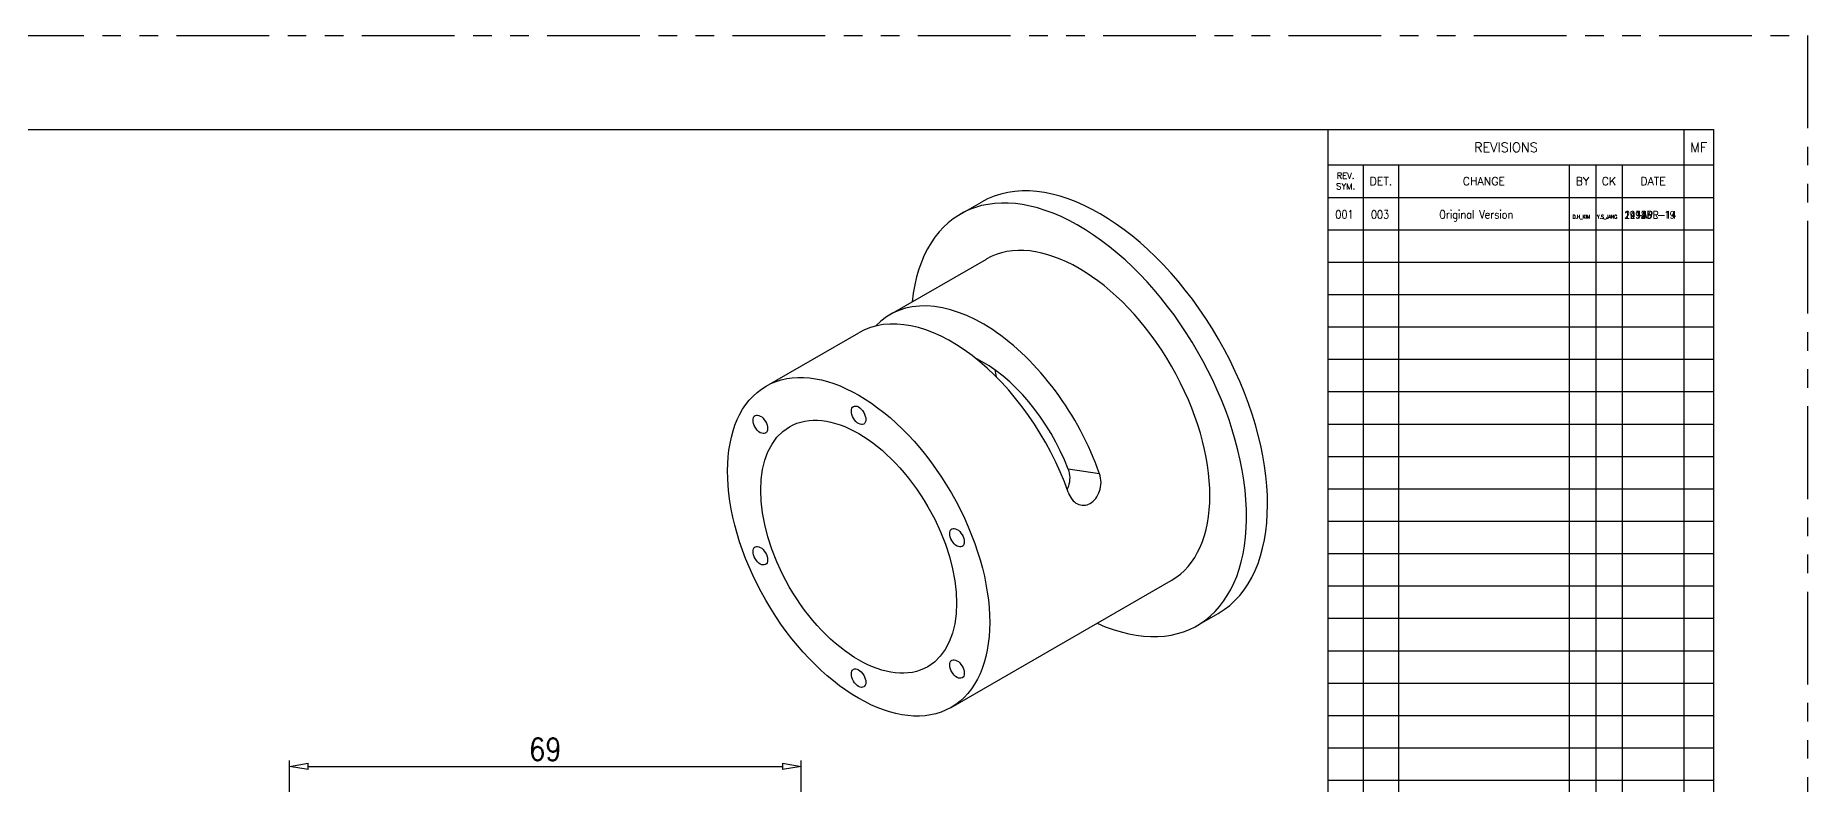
# Model space of a CAD drawing. Header units: millimetres. Extents: x 0 to 420, y 0 to 297.
# Drawn here: x 181 to 420, y 196 to 297 of the extents above; entities that cross this region are included whole.
import ezdxf
from ezdxf.enums import TextEntityAlignment as Align

# ---------------------------------------------------------------- set-up
doc = ezdxf.new("R2010")
doc.units = ezdxf.units.MM
doc.header["$LTSCALE"] = 10
doc.linetypes.add('PHANTOM', pattern=[2.5, 1.25, -0.25, 0.25, -0.25, 0.25, -0.25])
doc.layers.get('0').update_dxf_attribs({"linetype": 'CONTINUOUS'})
doc.layers.get('Defpoints').update_dxf_attribs({"linetype": 'CONTINUOUS'})
for name, color, linetype in [('BORDER', 90, 'CONTINUOUS'), ('BORDER_TXT', 130, 'CONTINUOUS'), ('REVISIONS INFORMATION', 4, 'CONTINUOUS'), ('VIEW_BNDS', 253, 'PHANTOM')]:
    doc.layers.add(name, color=color, linetype=linetype)
doc.styles.add('BORDER', font='ROMAND')
doc.styles.add('BORDER_TXT', font='ROMANS')
doc.styles.get("Standard").update_dxf_attribs({"font": 'romans.shx', "width": 0.85, "bigfont": 'fhg.shx'})
doc.dimstyles.new('KOCPSM$0', dxfattribs={"dimtxt": 3, "dimasz": 2.5, "dimexe": 0.8, "dimexo": 0.8, "dimgap": 0.8, "dimtad": 1, "dimdsep": 46, "dimtxsty": 'Standard', "dimblk": 'CLOSEDBLANK', "dimcen": 0, "dimclrd": 4, "dimclre": 4, "dimclrt": 7, "dimazin": 2, "dimtfac": 1, "dimtmove": 0, "dimatfit": 3, "dimldrblk": 'CLOSEDBLANK', "dimfxl": 1, "dimarcsym": 0})

# ---------------------------------------------------------------- blocks, each defined once
blk = doc.blocks.new('_ClosedBlank')
at = {"color": 0, "linetype": 'ByBlock', "lineweight": -2}
for p, q in [((-1, 0.167), (0, 0)), ((-1, 0.167), (-1, -0.167)), ((0, 0), (-1, -0.167))]:
    blk.add_line(p, q, dxfattribs=at)
blk = doc.blocks.new('*D20')
at = {"color": 4, "linetype": 'ByBlock', "lineweight": -2, "transparency": 16777216}
for p, q in [((215.23, 162.06), (215.23, 199.25)), ((217.73, 198.45), (281.73, 198.45)), ((284.23, 172.56), (284.23, 199.25))]:
    blk.add_line(p, q, dxfattribs=at)
at = {"layer": 'Defpoints', "color": 0, "transparency": 16777216}
for p in [(284.23, 198.45), (284.23, 171.76), (215.23, 161.26)]:
    blk.add_point(p, dxfattribs=at)
at = {"color": 4, "lineweight": -2, "transparency": 16777216, "xscale": 2.5, "yscale": 2.5, "zscale": 2.5, "rotation": 180}
blk.add_blockref('_ClosedBlank', (215.23, 198.45), dxfattribs=at)
at = {"color": 4, "lineweight": -2, "transparency": 16777216, "xscale": 2.5, "yscale": 2.5, "zscale": 2.5}
blk.add_blockref('_ClosedBlank', (284.23, 198.45), dxfattribs=at)
at = {"color": 7, "transparency": 16777216, "insert": (249.73, 200.75), "char_height": 3, "attachment_point": 5}
blk.add_mtext('69', dxfattribs=at)
blk = doc.blocks.new('A3-BORDER')
at = {"layer": 'BORDER'}
for p, q in [((12.7, 284.3), (407.3, 284.3)), ((407.3, 284.3), (407.3, 12.7))]:
    blk.add_line(p, q, dxfattribs=at)
at = {"layer": 'VIEW_BNDS'}
for p, q in [((0, 297), (420, 297)), ((420, 297), (420, 0))]:
    blk.add_line(p, q, dxfattribs=at)
at = {"layer": 'BORDER_TXT', "style": 'BORDER_TXT'}
for tag, p, height, rotation in [('PX-NUMBER', (98.54, 290.01), 3.81, 180), ('VENDOR-JOB', (413.65, 12.7), 3.17, 90)]:
    blk.add_attdef(tag, p, '', height=height, rotation=rotation, dxfattribs=at)
blk = doc.blocks.new('MREVBLK')
at = {"layer": 'BORDER', "color": 70}
for p, q in [((-103.98125, 0), (-103.98125, -184.15)), ((-7.9375, 0), (-7.9375, -184.15)), ((-103.98125, -9.525), (0, -9.525)), ((-94.45625, -9.525), (-94.45625, -184.15)), ((-84.93125, -9.525), (-84.93125, -184.15)), ((-38.89375, -9.525), (-38.89375, -184.15)), ((-31.75127, -9.525), (-31.75127, -184.15)), ((-24.60879, -9.525), (-24.60879, -184.15)), ((-103.98125, -18.25625), (0, -18.25625)), ((-103.98125, -26.9875), (0, -26.9875)), ((-103.98125, -35.71875), (0, -35.71875)), ((-103.98125, -44.45), (0, -44.45)), ((-103.98125, -53.18125), (0, -53.18125)), ((-103.98125, -61.9125), (0, -61.9125)), ((-103.98125, -70.64375), (0, -70.64375)), ((-103.98125, -79.375), (0, -79.375)), ((-103.98125, -88.10625), (0, -88.10625)), ((-103.98125, -96.8375), (0, -96.8375)), ((-103.98125, -105.56875), (0, -105.56875)), ((-103.98125, -114.3), (0, -114.3)), ((-103.98125, -123.03125), (0, -123.03125)), ((-103.98125, -131.7625), (0, -131.7625)), ((-103.98125, -140.49375), (0, -140.49375)), ((-103.98125, -149.225), (0, -149.225)), ((-103.98125, -157.95625), (0, -157.95625)), ((-103.98125, -166.6875), (0, -166.6875)), ((-103.98125, -175.41875), (0, -175.41875)), ((-103.98125, -184.15), (0, -184.15))]:
    blk.add_line(p, q, dxfattribs=at)
at = {"layer": 'BORDER', "color": 70, "style": 'BORDER'}
blk.add_text('REVISIONS', height=2.54, dxfattribs=at).set_placement((-55.959375, -4.7625), align=Align.MIDDLE_CENTER)
for s, height, p in [('MF', 2.54, (-3.96875, -4.7625)), ('REV.', 1.651, (-99.21875, -12.42349)), ('DET.', 2.159, (-89.69375, -13.890625)), ('CHANGE', 2.159, (-61.9125, -13.890625)), ('BY', 2.159, (-35.32251, -13.890625)), ('CK', 2.159, (-28.18003, -13.890625)), ('DATE', 2.159, (-16.273145, -13.890625)), ('SYM.', 1.651, (-99.21875, -15.302156))]:
    blk.add_text(s, height=height, dxfattribs=at).set_placement(p, align=Align.MIDDLE)
at = {"layer": 'BORDER_TXT'}
for tag, p in [('SYM', (-99.21875, -22.621875)), ('DET', (-89.69375, -22.621875)), ('BY', (-35.32251, -22.621875)), ('CK', (-28.18003, -22.621875)), ('RDATE', (-16.273145, -22.621875)), ('SYM', (-99.21875, -31.353125)), ('DET', (-89.69375, -31.353125)), ('BY', (-35.32251, -31.353125)), ('CK', (-28.18003, -31.353125)), ('RDATE', (-16.273145, -31.353125)), ('SYM', (-99.21875, -40.084375)), ('DET', (-89.69375, -40.084375)), ('BY', (-35.32251, -40.084375)), ('CK', (-28.18003, -40.084375)), ('RDATE', (-16.273145, -40.084375)), ('SYM', (-99.21875, -48.815625)), ('DET', (-89.69375, -48.815625)), ('BY', (-35.32251, -48.815625)), ('CK', (-28.18003, -48.815625)), ('RDATE', (-16.273145, -48.815625)), ('SYM', (-99.21875, -57.546875)), ('DET', (-89.69375, -57.546875)), ('BY', (-35.32251, -57.546875)), ('CK', (-28.18003, -57.546875)), ('RDATE', (-16.273145, -57.546875)), ('SYM', (-99.21875, -66.278125)), ('DET', (-89.69375, -66.278125)), ('BY', (-35.32251, -66.278125)), ('CK', (-28.18003, -66.278125)), ('RDATE', (-16.273145, -66.278125)), ('SYM', (-99.21875, -75.009375)), ('DET', (-89.69375, -75.009375)), ('BY', (-35.32251, -75.009375)), ('CK', (-28.18003, -75.009375)), ('RDATE', (-16.273145, -75.009375)), ('SYM', (-99.21875, -83.740625)), ('DET', (-89.69375, -83.740625)), ('BY', (-35.32251, -83.740625)), ('CK', (-28.18003, -83.740625)), ('RDATE', (-16.273145, -83.740625)), ('SYM', (-99.21875, -92.471875)), ('DET', (-89.69375, -92.471875)), ('BY', (-35.32251, -92.471875)), ('CK', (-28.18003, -92.471875)), ('RDATE', (-16.273145, -92.471875)), ('SYM', (-99.21875, -101.203125)), ('DET', (-89.69375, -101.203125)), ('BY', (-35.32251, -101.203125)), ('CK', (-28.18003, -101.203125)), ('RDATE', (-16.273145, -101.203125)), ('SYM', (-99.21875, -109.934375)), ('DET', (-89.69375, -109.934375)), ('BY', (-35.32251, -109.934375)), ('CK', (-28.18003, -109.934375)), ('RDATE', (-16.273145, -109.934375)), ('SYM', (-99.21875, -118.665625)), ('DET', (-89.69375, -118.665625)), ('BY', (-35.32251, -118.665625)), ('CK', (-28.18003, -118.665625)), ('RDATE', (-16.273145, -118.665625)), ('SYM', (-99.21875, -127.396875)), ('DET', (-89.69375, -127.396875)), ('BY', (-35.32251, -127.396875)), ('CK', (-28.18003, -127.396875)), ('RDATE', (-16.273145, -127.396875)), ('SYM', (-99.21875, -136.128125)), ('DET', (-89.69375, -136.128125)), ('BY', (-35.32251, -136.128125)), ('CK', (-28.18003, -136.128125)), ('RDATE', (-16.273145, -136.128125)), ('SYM', (-99.21875, -144.859375)), ('DET', (-89.69375, -144.859375)), ('BY', (-35.32251, -144.859375)), ('CK', (-28.18003, -144.859375)), ('RDATE', (-16.273145, -144.859375)), ('SYM', (-99.21875, -153.590625)), ('DET', (-89.69375, -153.590625)), ('BY', (-35.32251, -153.590625)), ('CK', (-28.18003, -153.590625)), ('RDATE', (-16.273145, -153.590625)), ('SYM', (-99.21875, -162.321875)), ('DET', (-89.69375, -162.321875)), ('BY', (-35.32251, -162.321875)), ('CK', (-28.18003, -162.321875)), ('RDATE', (-16.273145, -162.321875)), ('SYM', (-99.21875, -171.053125)), ('DET', (-89.69375, -171.053125)), ('BY', (-35.32251, -171.053125)), ('CK', (-28.18003, -171.053125)), ('RDATE', (-16.273145, -171.053125)), ('SYM', (-99.21875, -179.784375)), ('DET', (-89.69375, -179.784375)), ('BY', (-35.32251, -179.784375)), ('CK', (-28.18003, -179.784375)), ('RDATE', (-16.273145, -179.784375))]:
    blk.add_attdef(tag, text='', height=2.25, dxfattribs=at).set_placement(p, align=Align.MIDDLE_CENTER)
for tag, p in [('ONE', (-83.40725, -22.621875)), ('2OF2', (-83.40725, -24.349075)), ('1OF2', (-83.40725, -20.894675)), ('1OF2', (-83.40725, -29.625925)), ('ONE', (-83.40725, -31.353125)), ('2OF2', (-83.40725, -33.080325)), ('1OF2', (-83.40725, -38.357175)), ('ONE', (-83.40725, -40.084375)), ('2OF2', (-83.40725, -41.811575)), ('ONE', (-83.40725, -48.815625)), ('1OF2', (-83.40725, -47.088425)), ('2OF2', (-83.40725, -50.542825)), ('ONE', (-83.40725, -57.546875)), ('1OF2', (-83.40725, -55.819675)), ('2OF2', (-83.40725, -59.274075)), ('ONE', (-83.40725, -66.278125)), ('2OF2', (-83.40725, -68.005325)), ('1OF2', (-83.40725, -64.550925)), ('ONE', (-83.40725, -75.009375)), ('2OF2', (-83.40725, -76.736575)), ('1OF2', (-83.40725, -73.282175)), ('1OF2', (-83.40725, -82.013425)), ('ONE', (-83.40725, -83.740625)), ('2OF2', (-83.40725, -85.467825)), ('1OF2', (-83.40725, -90.744675)), ('ONE', (-83.40725, -92.471875)), ('2OF2', (-83.40725, -94.199075)), ('ONE', (-83.40725, -101.203125)), ('1OF2', (-83.40725, -99.475925)), ('2OF2', (-83.40725, -102.930325)), ('ONE', (-83.40725, -109.934375)), ('1OF2', (-83.40725, -108.207175)), ('2OF2', (-83.40725, -111.661575)), ('ONE', (-83.40725, -118.665625)), ('2OF2', (-83.40725, -120.392825)), ('1OF2', (-83.40725, -116.938425)), ('ONE', (-83.40725, -127.396875)), ('2OF2', (-83.40725, -129.124075)), ('1OF2', (-83.40725, -125.669675)), ('1OF2', (-83.40725, -134.400925)), ('ONE', (-83.40725, -136.128125)), ('2OF2', (-83.40725, -137.855325)), ('1OF2', (-83.40725, -143.132175)), ('ONE', (-83.40725, -144.859375)), ('2OF2', (-83.40725, -146.586575)), ('ONE', (-83.40725, -153.590625)), ('1OF2', (-83.40725, -151.863425)), ('2OF2', (-83.40725, -155.317825)), ('ONE', (-83.40725, -162.321875)), ('1OF2', (-83.40725, -160.594675)), ('2OF2', (-83.40725, -164.049075)), ('ONE', (-83.40725, -171.053125)), ('2OF2', (-83.40725, -172.780325)), ('1OF2', (-83.40725, -169.325925)), ('ONE', (-83.40725, -179.784375)), ('2OF2', (-83.40725, -181.511575)), ('1OF2', (-83.40725, -178.057175))]:
    blk.add_attdef(tag, text='', height=2.25, dxfattribs=at).set_placement(p, align=Align.MIDDLE_LEFT)
blk = doc.blocks.new('3RRGTRRE')
for p, q in [((-2.32, 37.7), (0.51, 39.33)), ((-11.79, 24.17), (1.18, 31.63)), ((-28.52, 14.53), (-16.03, 21.72)), ((16.45, 2.67), (12.21, 3.33)), ((-3.57, -28.8), (26.13, -11.7)), ((29.62, -17.76), (32.45, -16.13))]:
    blk.add_line(p, q)
for centre, major_axis, start_param, end_param in [((13.65, 9.97), (-15.97, 27.73), 2.467462, 6.957316), ((16.48, 11.6), (-15.97, 27.73), 3.141593, 6.283185), ((13.65, 9.97), (-12.48, 21.66), 3.141593, 6.283185), ((0.69, 2.5), (-12.48, 21.66), 4.39828, 6.453384), ((-3.55, 0.06), (-12.48, 21.66), 4.39828, 6.283185), ((0.69, 2.5), (-9.32, 16.18), 4.439405, 5.578426), ((16.48, 11.6), (-10.15, 17.62), 0.971735, 1.022344)]:
    blk.add_ellipse(centre, major_axis=major_axis, ratio=0.578093, start_param=start_param, end_param=end_param)
for centre, major_axis in [((-16.05, -7.14), (12.48, -21.66)), ((-16.05, -7.14), (9.32, -16.18)), ((-16.05, 10.58), (0.69, -1.19)), ((-29.31, 9.36), (0.69, -1.19)), ((-2.78, -5.92), (0.69, -1.19)), ((-29.31, -8.35), (0.69, -1.19)), ((-16.05, -24.85), (0.69, -1.19)), ((-2.78, -23.63), (0.69, -1.19))]:
    blk.add_ellipse(centre, major_axis=major_axis, ratio=0.578093)
for points, knots in [([(12.21, 3.33), (12.34, 2.98), (12.42, 2.58), (12.43, 1.78), (12.36, 1.37), (12.2, 0.88), (12.14, 0.74), (12.08, 0.6)], [0.6879482, 0.6879482, 0.6879482, 0.6879482, 0.8583867, 0.8583867, 1.0288252, 1.0288252, 1.0966348, 1.0966348, 1.0966348, 1.0966348]), ([(15.18, -1.3), (15.45, -1.14), (15.71, -0.91), (16.16, -0.33), (16.34, 0.02), (16.57, 0.72), (16.65, 1.12), (16.65, 1.92), (16.58, 2.32), (16.45, 2.67)], [1.3625214, 1.3625214, 1.3625214, 1.3625214, 1.5320467, 1.5320467, 1.701572, 1.701572, 1.8715962, 1.8715962, 2.0416203, 2.0416203, 2.0416203, 2.0416203]), ([(12.21, 0.22), (12.33, -0.12), (12.51, -0.46), (12.94, -1.01), (13.2, -1.23), (13.72, -1.49), (14.01, -1.57), (14.61, -1.54), (14.91, -1.45), (15.18, -1.3)], [-0.6790989, -0.6790989, -0.6790989, -0.6790989, -0.5090748, -0.5090748, -0.3390507, -0.3390507, -0.1695253, -0.1695253, 0, 0, 0, 0])]:
    blk.add_open_spline(points, degree=3, knots=knots)

msp = doc.modelspace()

# ---------------------------------------------------------------- block references
for name, p in [('A3-BORDER', (0, 0)), ('3RRGTRRE', (308.048, 235.208))]:
    msp.add_blockref(name, p)
at = {"xscale": 0.5, "yscale": 0.5, "zscale": 0.5}
msp.add_blockref('MREVBLK', (407.3, 284.3), dxfattribs=at)

# ---------------------------------------------------------------- texts
at = {"layer": 'REVISIONS INFORMATION', "width": 0.85}
for s, height, p in [('001', 1.125, (356.309, 272.3)), ('001', 1.125, (356.309, 272.3)), ('001', 1.125, (356.309, 272.3)), ('001', 1.125, (356.309, 272.3)), ('001', 1.125, (356.309, 272.3)), ('001', 1.125, (356.309, 272.3)), ('001', 1.125, (356.309, 272.3)), ('001', 1.125, (356.309, 272.3)), ('001', 1.125, (356.309, 272.3)), ('001', 1.125, (356.309, 272.3)), ('001', 1.125, (356.309, 272.3)), ('001', 1.125, (356.309, 272.3)), ('001', 1.125, (356.309, 272.3)), ('001', 1.125, (356.309, 272.3)), ('001', 1.125, (356.309, 272.3)), ('001', 1.125, (356.309, 272.3)), ('001', 1.125, (356.309, 272.3)), ('001', 1.125, (356.309, 272.3)), ('001', 1.125, (356.309, 272.3)), ('001', 1.125, (356.309, 272.3)), ('001', 1.125, (356.309, 272.3)), ('001', 1.125, (356.309, 272.3)), ('003', 1.125, (361.109, 272.3)), ('003', 1.125, (361.109, 272.3)), ('003', 1.125, (361.109, 272.3)), ('003', 1.125, (361.109, 272.3)), ('003', 1.125, (361.109, 272.3)), ('003', 1.125, (361.109, 272.3)), ('003', 1.125, (361.109, 272.3)), ('003', 1.125, (361.109, 272.3)), ('003', 1.125, (361.109, 272.3)), ('003', 1.125, (361.109, 272.3)), ('003', 1.125, (361.109, 272.3)), ('003', 1.125, (361.109, 272.3)), ('003', 1.125, (361.109, 272.3)), ('003', 1.125, (361.109, 272.3)), ('003', 1.125, (361.109, 272.3)), ('003', 1.125, (361.109, 272.3)), ('003', 1.125, (361.109, 272.3)), ('003', 1.125, (361.109, 272.3)), ('003', 1.125, (361.109, 272.3)), ('003', 1.125, (361.109, 272.3)), ('003', 1.125, (361.109, 272.3)), ('003', 1.125, (361.109, 272.3)), ('Original Version', 1.125, (370.309, 272.3)), ('Original Version', 1.125, (370.309, 272.3)), ('Original Version', 1.125, (370.309, 272.3)), ('Original Version', 1.125, (370.309, 272.3)), ('Original Version', 1.125, (370.309, 272.3)), ('Original Version', 1.125, (370.309, 272.3)), ('Original Version', 1.125, (370.309, 272.3)), ('Original Version', 1.125, (370.309, 272.3)), ('Original Version', 1.125, (370.309, 272.3)), ('Original Version', 1.125, (370.309, 272.3)), ('Original Version', 1.125, (370.309, 272.3)), ('Original Version', 1.125, (370.309, 272.3)), ('Original Version', 1.125, (370.309, 272.3)), ('Original Version', 1.125, (370.309, 272.3)), ('Original Version', 1.125, (370.309, 272.3)), ('Original Version', 1.125, (370.309, 272.3)), ('Original Version', 1.125, (370.309, 272.3)), ('Original Version', 1.125, (370.309, 272.3)), ('Original Version', 1.125, (370.309, 272.3)), ('Original Version', 1.125, (370.309, 272.3)), ('Original Version', 1.125, (370.309, 272.3)), ('Original Version', 1.125, (370.309, 272.3)), ('D.H_KIM', 0.5, (388.309, 272.3)), ('D.H_KIM', 0.5, (388.309, 272.3)), ('D.H_KIM', 0.5, (388.309, 272.3)), ('D.H_KIM', 0.5, (388.309, 272.3)), ('D.H_KIM', 0.5, (388.309, 272.3)), ('D.H_KIM', 0.5, (388.309, 272.3)), ('D.H_KIM', 0.5, (388.309, 272.3)), ('D.H_KIM', 0.5, (388.309, 272.3)), ('D.H_KIM', 0.5, (388.309, 272.3)), ('D.H_KIM', 0.5, (388.309, 272.3)), ('D.H_KIM', 0.5, (388.309, 272.3)), ('D.H_KIM', 0.5, (388.309, 272.3)), ('D.H_KIM', 0.5, (388.309, 272.3)), ('D.H_KIM', 0.5, (388.309, 272.3)), ('D.H_KIM', 0.5, (388.309, 272.3)), ('D.H_KIM', 0.5, (388.309, 272.3)), ('D.H_KIM', 0.5, (388.309, 272.3)), ('D.H_KIM', 0.5, (388.309, 272.3)), ('D.H_KIM', 0.5, (388.309, 272.3)), ('D.H_KIM', 0.5, (388.309, 272.3)), ('D.H_KIM', 0.5, (388.309, 272.3)), ('D.H_KIM', 0.5, (388.309, 272.3)), ('Y.S_JANG', 0.5, (391.609, 272.3)), ('Y.S_JANG', 0.5, (391.609, 272.3)), ('Y.S_JANG', 0.5, (391.609, 272.3)), ('Y.S_JANG', 0.5, (391.609, 272.3)), ('Y.S_JANG', 0.5, (391.609, 272.3)), ('Y.S_JANG', 0.5, (391.609, 272.3)), ('Y.S_JANG', 0.5, (391.609, 272.3)), ('Y.S_JANG', 0.5, (391.609, 272.3)), ('Y.S_JANG', 0.5, (391.609, 272.3)), ('Y.S_JANG', 0.5, (391.609, 272.3)), ('Y.S_JANG', 0.5, (391.609, 272.3)), ('Y.S_JANG', 0.5, (391.609, 272.3)), ('Y.S_JANG', 0.5, (391.609, 272.3)), ('Y.S_JANG', 0.5, (391.609, 272.3)), ('Y.S_JANG', 0.5, (391.609, 272.3)), ('Y.S_JANG', 0.5, (391.609, 272.3)), ('Y.S_JANG', 0.5, (391.609, 272.3)), ('Y.S_JANG', 0.5, (391.609, 272.3)), ('Y.S_JANG', 0.5, (391.609, 272.3)), ('Y.S_JANG', 0.5, (391.609, 272.3)), ('Y.S_JANG', 0.5, (391.609, 272.3)), ('Y.S_JANG', 0.5, (391.609, 272.3)), ('24-JUL-19', 1, (395.309, 272.3)), ('24-JUL-19', 1, (395.309, 272.3)), ('14-APR-14', 1, (395.309, 272.3)), ('14-APR-14', 1, (395.309, 272.3)), ('14-APR-14', 1, (395.309, 272.3)), ('14-APR-14', 1, (395.309, 272.3)), ('14-APR-14', 1, (395.309, 272.3)), ('14-APR-14', 1, (395.309, 272.3)), ('14-APR-14', 1, (395.309, 272.3)), ('14-APR-14', 1, (395.309, 272.3)), ('14-APR-14', 1, (395.309, 272.3)), ('14-APR-14', 1, (395.309, 272.3)), ('14-APR-14', 1, (395.309, 272.3)), ('14-APR-14', 1, (395.309, 272.3)), ('14-APR-14', 1, (395.309, 272.3)), ('1234', 1, (395.309, 272.3)), ('123', 1, (395.309, 272.3)), ('1214', 1, (395.309, 272.3)), ('12123', 1, (395.309, 272.3)), ('1993', 1, (395.309, 272.3)), ('1993', 1, (395.309, 272.3)), ('1993', 1, (395.309, 272.3))]:
    msp.add_text(s, height=height, dxfattribs=at).set_placement(p)

# ---------------------------------------------------------------- dimensions: what is measured, and where the dimension line sits
dim = msp.add_linear_dim(base=(284.228, 198.447), p1=(215.228, 161.261), p2=(284.228, 171.761), dimstyle='KOCPSM$0', override={"dimfxl": 0.8, "dimarcsym": 1})
dim.commit()
dim.dimension.update_dxf_attribs({"geometry": '*D20', "text_midpoint": (249.728, 200.747)})

doc.saveas('drawing.dxf')
